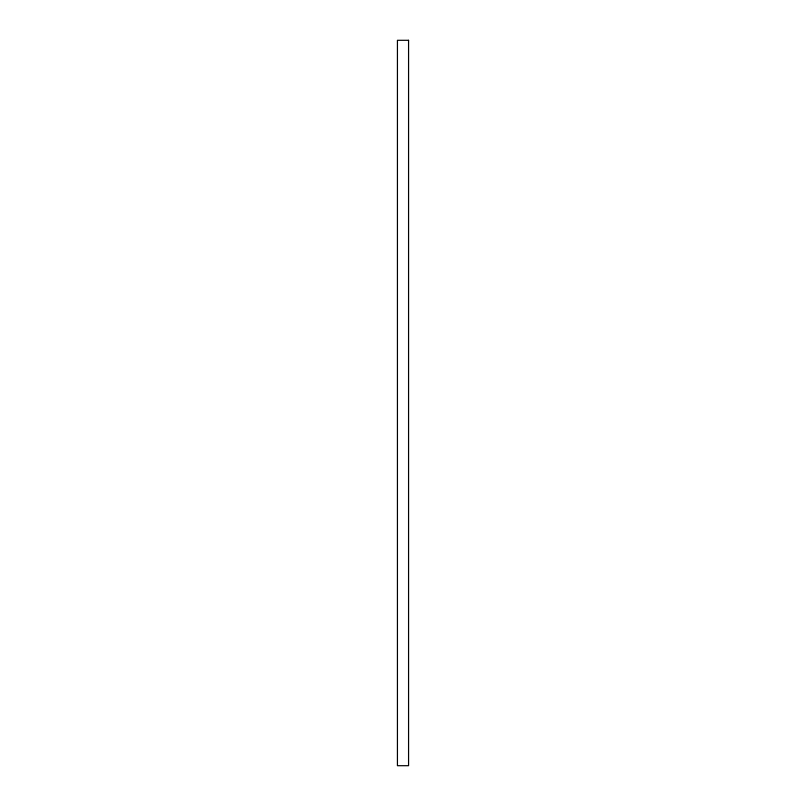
<?xml version="1.0" encoding="UTF-8"?>
<svg xmlns="http://www.w3.org/2000/svg" width="806" height="806" viewBox="0 0 806 806"><rect width="100%" height="100%" fill="white"/><g stroke="black" fill="none" stroke-linecap="round" stroke-linejoin="round"><path stroke-width="1.21" d="M408.571 40.3L397.429 40.3L397.429 765.7L408.571 765.7L408.571 40.3"/></g></svg>
